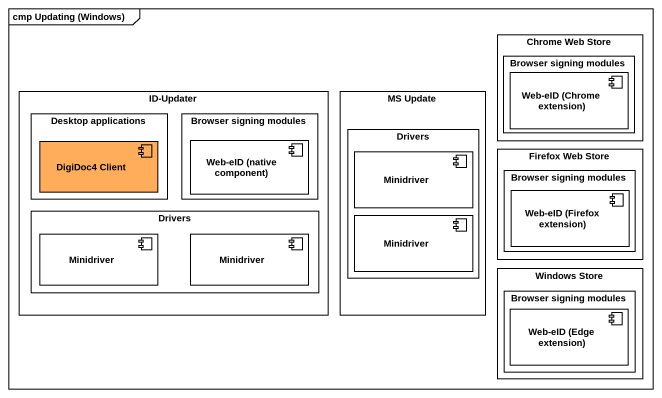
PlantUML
@startuml
mainframe cmp Updating (Windows)
rectangle "Chrome Web Store" as Chrome_Web_Store #FFFFFF {
  rectangle "Browser signing modules" as Browser_signing_modules {
    component "Web-eID (Chrome extension)" as Web_eID_Chrome_extension #FFFFFF
  }
}
rectangle "ID-Updater" as ID_Updater #FFFFFF {
  rectangle "Desktop applications" as Desktop_applications {
    component "DigiDoc4 Client" as DigiDoc4_Client #FFAD5B
  }
  rectangle "Browser signing modules" as Browser_signing_modules_2 {
    component "Web-eID (native component)" as Web_eID_native_component #FFFFFF
  }
  rectangle "Drivers" as Drivers_2 {
    component "Minidriver" as Minidriver_2 #FFFFFF
    component "Minidriver" as Minidriver_3 #FFFFFF
  }
}
rectangle "MS Update" as MS_Update #FFFFFF {
  rectangle Drivers {
    component Minidriver #FFFFFF
    component "Minidriver" as Minidriver_4 #FFFFFF
  }
}
rectangle "Firefox Web Store" as Firefox_Web_Store #FFFFFF {
  rectangle "Browser signing modules" as Browser_signing_modules_3 {
    component "Web-eID (Firefox extension)" as Web_eID_Firefox_extension #FFFFFF
  }
}
rectangle "Windows Store" as Windows_Store #FFFFFF {
  rectangle "Browser signing modules" as Browser_signing_modules_4 {
    component "Web-eID (Edge extension)" as Web_eID_Edge_extension #FFFFFF
  }
}
@enduml
